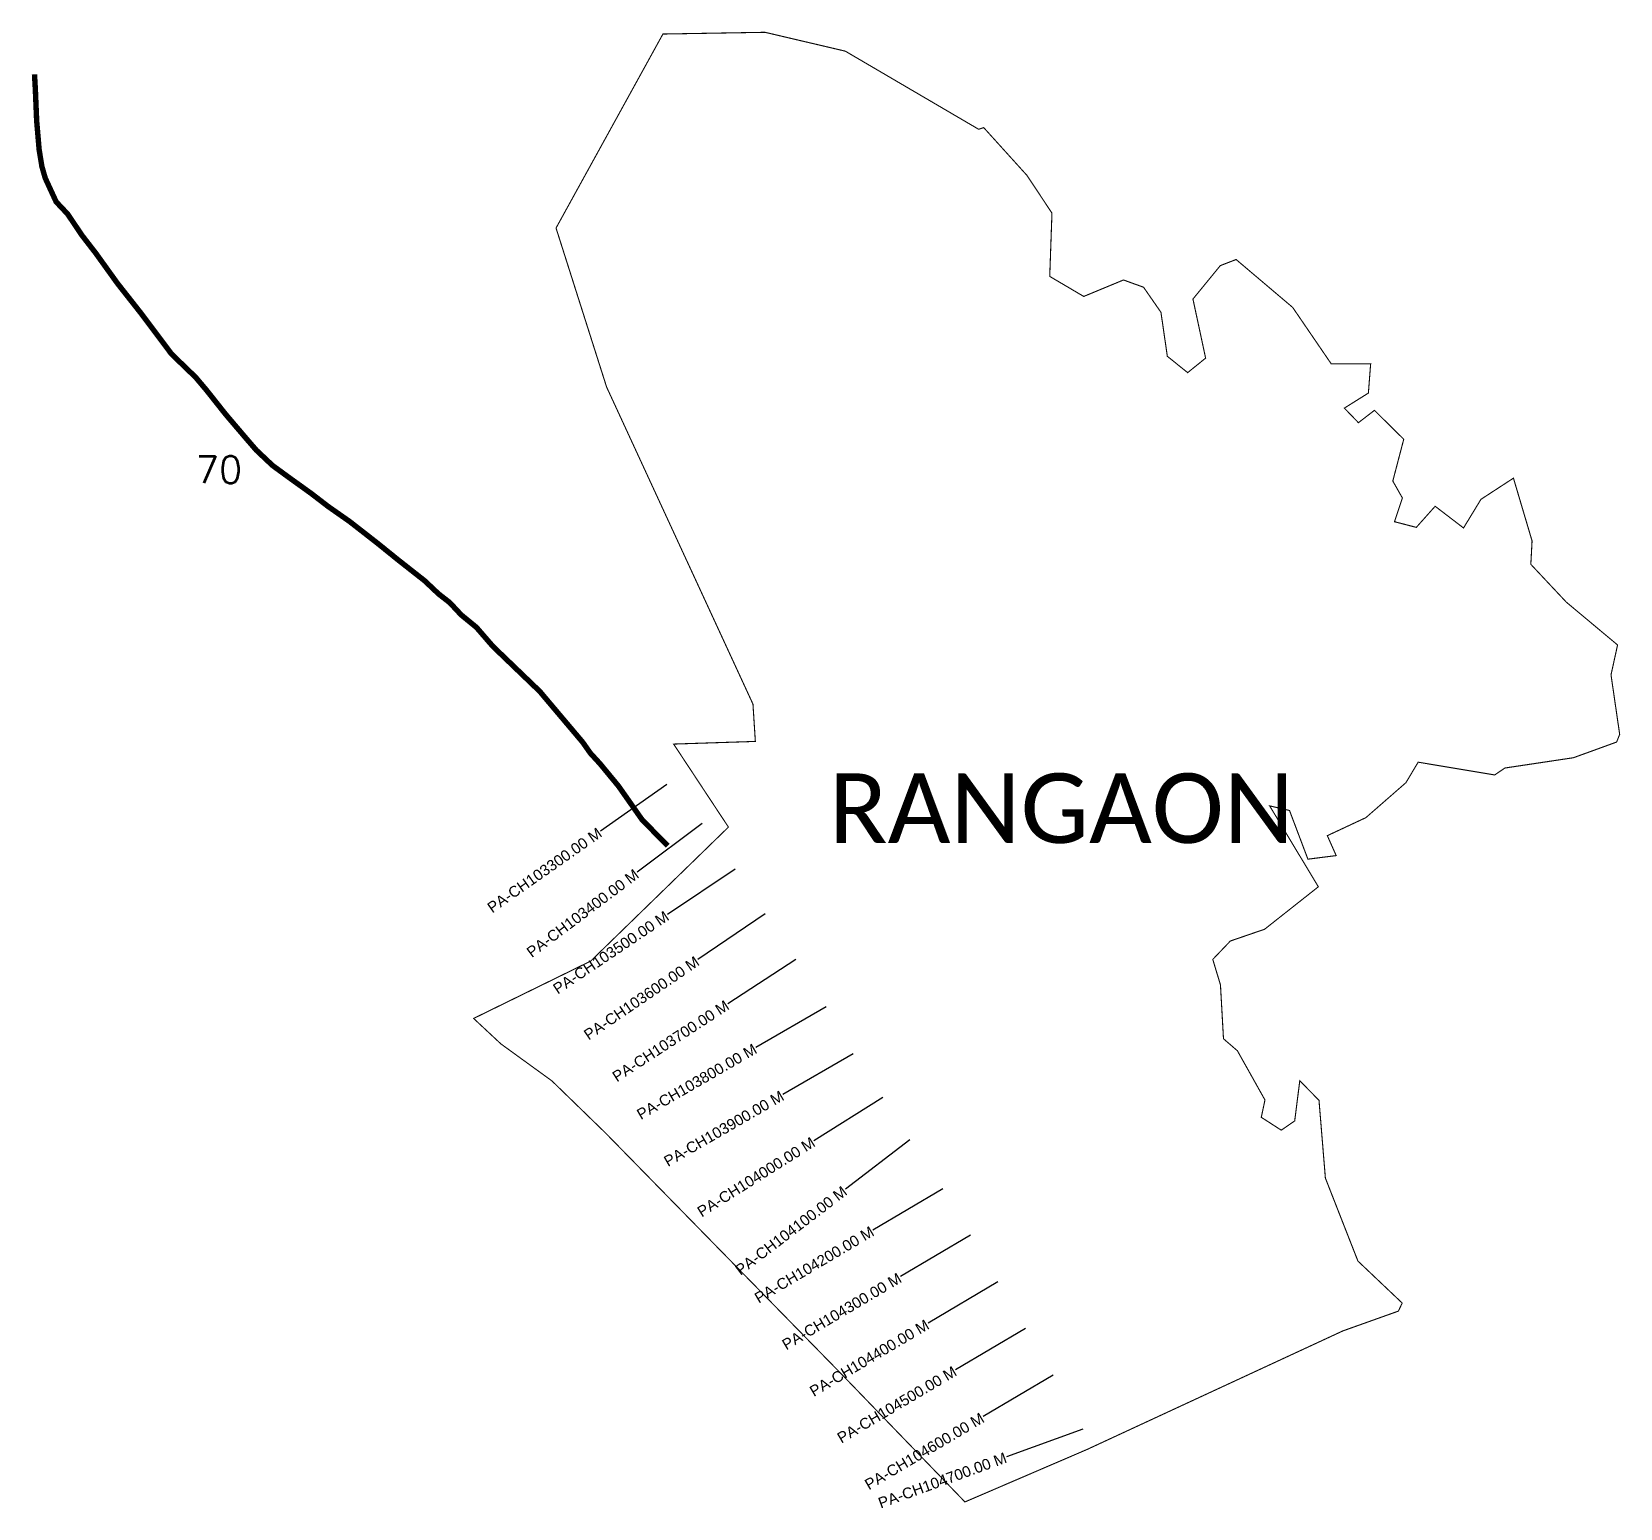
# Model space of a CAD drawing. Header units: metres. Extents: x 264493 to 267426, y 2141455 to 2144181.
import ezdxf
from ezdxf.enums import TextEntityAlignment as Align

# ---------------------------------------------------------------- set-up
doc = ezdxf.new("R2010")
doc.units = ezdxf.units.M
for name, color, linetype in [('ARTIFICIALLY PROTECTED', 4, 'Continuous'), ('CS', 134, 'Continuous'), ('CSMark', 6, 'Continuous'), ('VILLAGE NAME', 250, 'Continuous')]:
    doc.layers.add(name, color=color, linetype=linetype)
doc.styles.add('DynamicDimensions', font='arial.ttf')
doc.styles.get("Standard").update_dxf_attribs({"font": 'simplex.shx'})

msp = doc.modelspace()

# ---------------------------------------------------------------- linework, layer by layer
at = {"color": 6, "const_width": 2, "flags": 128}
msp.add_lwpolyline([(265678.1, 2142866), (265829, 2142870.9), (265824.6, 2142939.8), (265554.3, 2143525.2), (265460.9, 2143818.8), (265658.3, 2144177), (265846.9, 2144180.2), (265995.1, 2144145.4), (266241.5, 2144001.1), (266250.7, 2144004.3), (266330.7, 2143915.9), (266376.8, 2143846.4), (266372.7, 2143729.5), (266435.5, 2143692.5), (266508.9, 2143722.9), (266546, 2143709.5), (266578.1, 2143663.2), (266589.9, 2143582), (266627.4, 2143551.8), (266660.6, 2143578.6), (266637.2, 2143687.7), (266687.7, 2143749.4), (266716.9, 2143760.7), (266821.4, 2143672.2), (266892.6, 2143568), (266965.4, 2143568.3), (266961.2, 2143514.1), (266916.8, 2143486.3), (266942.8, 2143459.4), (266972.4, 2143482.2), (267026.5, 2143428.8), (267006.3, 2143351.7), (267024, 2143320.4), (267009.4, 2143276.6), (267049.7, 2143266.1), (267084.5, 2143305.1), (267136.9, 2143265), (267169.1, 2143317.9), (267229.1, 2143357), (267263.5, 2143241.1), (267261.2, 2143197.9), (267326.7, 2143128.1), (267421.4, 2143049), (267409.3, 2142993.8), (267425.3, 2142883.9), (267419.6, 2142869.7), (267339.9, 2142840.8), (267213.3, 2142821.8), (267194.5, 2142809), (267053.1, 2142832.6), (267030.6, 2142794.8), (266956.6, 2142730.2), (266885.4, 2142696.9), (266901.7, 2142660.1), (266849.5, 2142653.5), (266815.5, 2142743.4), (266778.9, 2142751.9), (266868.8, 2142602.5), (266769.5, 2142524.1), (266706.3, 2142502.4), (266673.8, 2142468.4), (266688, 2142421.5), (266693.6, 2142321.9), (266719.3, 2142299.7), (266770.2, 2142208.9), (266763.4, 2142176.9), (266800.3, 2142153.1), (266825.1, 2142170.2), (266834.5, 2142244.4), (266870, 2142208.2), (266881.8, 2142064.6), (266941.9, 2141911.4), (267023.7, 2141833.9), (267016.5, 2141819), (266914.1, 2141782.5), (266441.4, 2141563.5), (266216.1, 2141466.7), (265989.1, 2141701.7), (265552, 2142148.2), (265453.3, 2142244.1), (265359.1, 2142312.4), (265308.7, 2142359.4), (265524.9, 2142465.3), (265779.3, 2142712.7), (265678.1, 2142866)], dxfattribs=at)
at = {"layer": 'ARTIFICIALLY PROTECTED', "const_width": 10, "flags": 128}
msp.add_lwpolyline([(264497.7, 2144102.5), (264499.3, 2144074.1), (264501.7, 2144016.7), (264506.3, 2143963.1), (264511.4, 2143932.3), (264517.6, 2143910.8), (264537.7, 2143867.2), (264558.8, 2143844.8), (264585.3, 2143805.4), (264610.8, 2143772.4), (264651, 2143716.5), (264694.1, 2143661.8), (264750.6, 2143586.4), (264795.3, 2143543.2), (264815.8, 2143518.9), (264850.5, 2143475.1), (264885, 2143434.6), (264907, 2143409), (264937.2, 2143380.5), (264968.1, 2143357.9), (265008.8, 2143328.7), (265039.5, 2143305.1), (265079.9, 2143276.8), (265131.3, 2143236.7), (265169.2, 2143206.1), (265218.3, 2143167.5), (265243.8, 2143143.4), (265264.5, 2143127.3), (265285.7, 2143104.6), (265313.9, 2143081.5), (265344.3, 2143046.4), (265382.9, 2143009.3), (265431, 2142963.1), (265462.3, 2142926), (265510.2, 2142869.3), (265524.3, 2142849.2), (265542, 2142829.9), (265576.2, 2142788.5), (265620.2, 2142725.8), (265667.2, 2142678.3)], dxfattribs=at)
at = {"layer": 'CS'}
for p, q in [((265665.6, 2142791.6), (265542.8, 2142705.5)), ((265665.6, 2142791.6), (265542.8, 2142705.5)), ((265730.8, 2142719.4), (265610.9, 2142629.4)), ((265730.8, 2142719.4), (265610.9, 2142629.4)), ((265791.5, 2142635), (265666.9, 2142551.4)), ((265846.9, 2142552.4), (265723, 2142468)), ((265846.9, 2142552.4), (265723, 2142468)), ((265903.9, 2142468.4), (265778.3, 2142386.5)), ((265959.9, 2142380.7), (265830, 2142305.7)), ((266009.9, 2142294.1), (265880, 2142219.1)), ((266064.2, 2142213.5), (265937.1, 2142133.7)), ((266114.4, 2142135.1), (265995.2, 2142044.1)), ((266175.4, 2142045.1), (266046.2, 2141968.8)), ((266226.2, 2141959), (266097.1, 2141882.7)), ((266277.1, 2141872.9), (266148, 2141796.6)), ((266328, 2141786.8), (266198.8, 2141710.5)), ((266378.8, 2141700.7), (266249.7, 2141624.4)), ((266433.7, 2141601.3), (266292.8, 2141549.8))]:
    msp.add_line(p, q, dxfattribs=at)

# ---------------------------------------------------------------- texts
at = {"insert": (264795.5, 2143397.6), "char_height": 50, "attachment_point": 1}
msp.add_mtext_dynamic_manual_height_columns('70', width=84.374, gutter_width=1, heights=[0], dxfattribs=at)
at = {"layer": 'CSMark', "style": 'DynamicDimensions'}
for s, rotation, p in [('PA-CH103300.00 M', 35.0574, (265542, 2142704.9)), ('PA-CH103400.00 M', 36.8957, (265610.1, 2142628.8)), ('PA-CH103500.00 M', 33.8429, (265666.1, 2142550.9)), ('PA-CH103600.00 M', 34.2548, (265722.1, 2142467.4)), ('PA-CH103700.00 M', 33.083, (265777.4, 2142386)), ('PA-CH103800.00 M', 29.9934, (265829.1, 2142305.2)), ('PA-CH103900.00 M', 29.9934, (265879.1, 2142218.6)), ('PA-CH104000.00 M', 32.1271, (265936.3, 2142133.2)), ('PA-CH104100.00 M', 37.3381, (265994.4, 2142043.5)), ('PA-CH104200.00 M', 30.5769, (266045.4, 2141968.3)), ('PA-CH104300.00 M', 30.5769, (266096.2, 2141882.2)), ('PA-CH104400.00 M', 30.5769, (266147.1, 2141796.1)), ('PA-CH104500.00 M', 30.5769, (266198, 2141710)), ('PA-CH104600.00 M', 30.5769, (266248.8, 2141623.9)), ('PA-CH104700.00 M', 20.066, (266291.9, 2141549.5))]:
    msp.add_text(s, height=20, rotation=rotation, dxfattribs=at).set_placement(p, align=Align.MIDDLE_RIGHT)
at = {"layer": 'VILLAGE NAME', "insert": (265964.5, 2142812), "char_height": 128.647, "attachment_point": 1}
msp.add_mtext_dynamic_manual_height_columns('{\\fCalibri|b0|i0|c0|p34;RANGAON}', width=737.615, gutter_width=643.2, heights=[0], dxfattribs=at)

doc.saveas('drawing.dxf')
